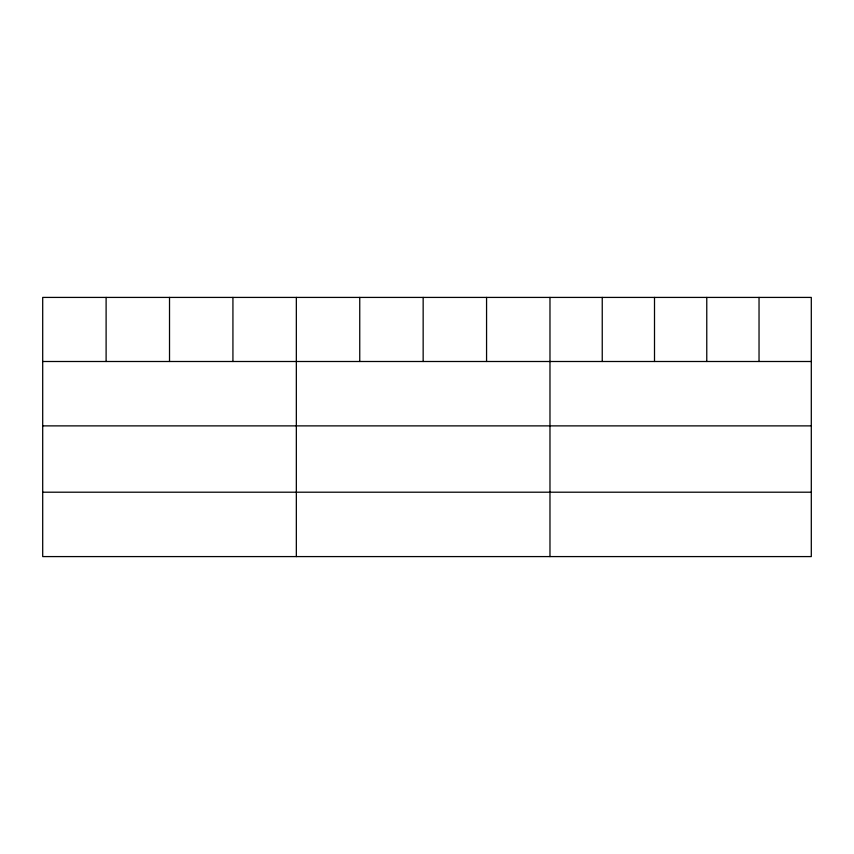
<?xml version="1.0" encoding="UTF-8"?>
<svg xmlns="http://www.w3.org/2000/svg" width="854" height="854" viewBox="0 0 854 854"><rect width="100%" height="100%" fill="white"/><g stroke="black" fill="none" stroke-linecap="round" stroke-linejoin="round"><path stroke-width="1.28" d="M811.3 425.879L811.3 297.416L42.7 297.416L42.7 556.584L811.3 556.584L811.3 425.879L42.7 425.879M42.7 361.498L811.3 361.498M42.7 492.203L811.3 492.203M759.035 297.416L759.035 361.498M706.77 297.416L706.77 361.498M654.506 297.416L654.506 361.498M602.241 297.416L602.241 361.498M549.976 297.416L549.976 556.584M486.566 297.416L486.566 361.498M423.157 297.416L423.157 361.498M359.747 297.416L359.747 361.498M296.338 297.416L296.338 556.584M232.928 297.416L232.928 361.498M169.519 297.416L169.519 361.498M106.109 297.416L106.109 361.498"/></g></svg>
